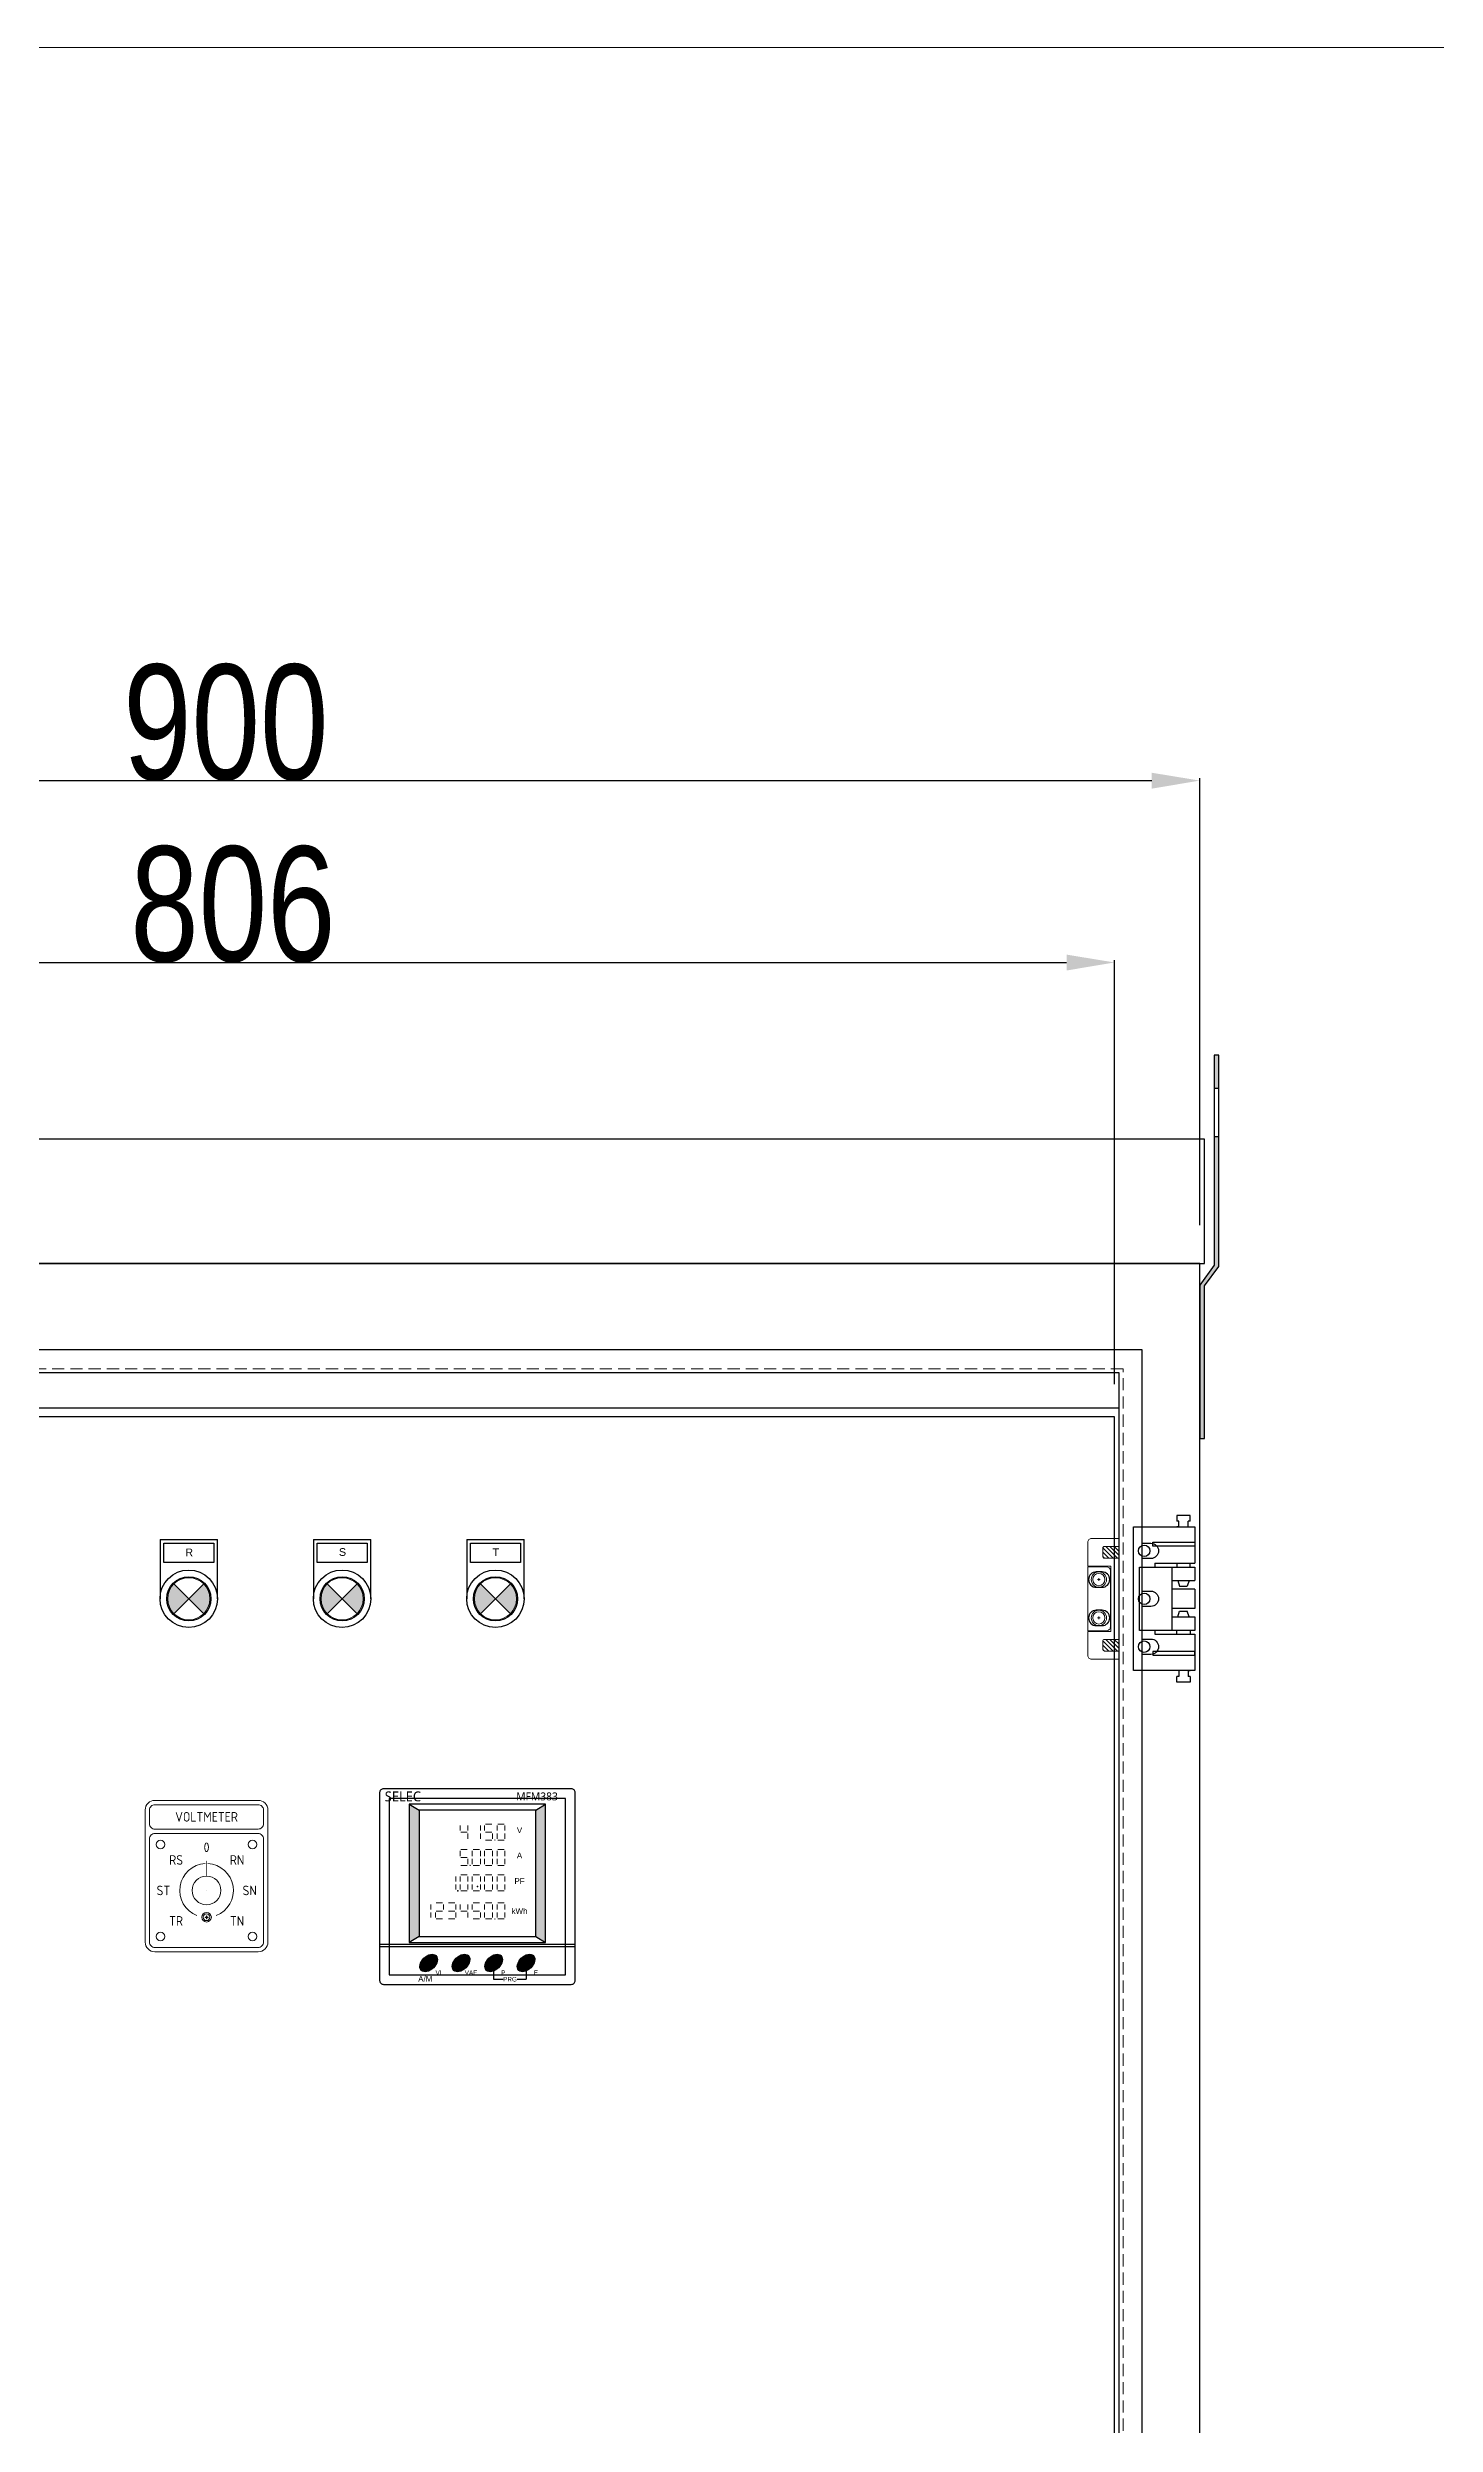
# Model space of a CAD drawing. Header units: inches. Extents: x 21 to 136330, y 8 to 58290.
# Drawn here: x 28973 to 29697, y 20954 to 22194 of the extents above; entities that cross this region are included whole.
import ezdxf
from ezdxf.enums import TextEntityAlignment as Align

# ---------------------------------------------------------------- set-up
doc = ezdxf.new("R2010")
doc.units = ezdxf.units.IN
doc.header["$MEASUREMENT"] = 0
doc.set_wipeout_variables(frame=1)
doc.linetypes.add('HIDDEN', pattern=[9.525, 6.35, -3.175])
doc.linetypes.add('HIDDEN2', pattern=[4.7625, 3.175, -1.5875])
for name, color, linetype, lineweight in [('0 TĂNG CỨNG', 7, 'Continuous', 15), ('01', 7, 'HIDDEN2', 13), ('07', 5, 'Continuous', 5), ('@.0.DM. NÉT ĐỨT', 8, 'HIDDEN', 9), ('hw_Text', 7, 'Continuous', 13)]:
    doc.layers.add(name, color=color, linetype=linetype, lineweight=lineweight)
for name, color, linetype in [('@.0.DM. NÉT CHÍNH', 7, 'Continuous'), ('@.DM. NÉT CẮT', 2, 'Continuous'), ('@.DM. THIẾT BỊ', 7, 'Continuous')]:
    doc.layers.add(name, color=color, linetype=linetype)
doc.layers.add('@.DM. KÍCH THƯỚC', color=8, linetype='Continuous', transparency=0.2)
doc.layers.add('@.DM. KÍCH THƯỚC @ 1', color=8, linetype='Continuous', transparency=0.2)
doc.styles.add('1_Segoe UI', font='segoeui.ttf')
doc.styles.add('ARIAL', font='arial.ttf')
doc.styles.add('Arial-Black', font='')
doc.styles.add('roman', font='roman.shx', dxfattribs={"width": 0.8})
doc.styles.add('Tahoma (Input Text)', font='tahoma.ttf')
doc.styles.add('VnArial', font='')
doc.styles.add('WD_IEC', font='isocp2.shx')
doc.styles.get('Arial-Black').set_extended_font_data('Arial Black')
doc.styles.get('VnArial').set_extended_font_data('.VnArial')
doc.dimstyles.new('Kích thước Duy Mạnh', dxfattribs={"dimtxt": 30, "dimasz": 25, "dimexe": 1.25, "dimexo": 20, "dimtad": 1, "dimdec": 1, "dimtxsty": 'roman', "dimcen": 2.5, "dimclrd": 8, "dimclre": 8, "dimclrt": 2, "dimadec": 0, "dimazin": 0, "dimtfac": 1, "dimtdec": 1, "dimtix": 1, "dimtmove": 0, "dimatfit": 3, "dimfxl": 1, "dimtfillclr": 1, "dimarcsym": 0})

# ---------------------------------------------------------------- blocks, each defined once
blk = doc.blocks.new('KHUNG KT1')
at = {"color": 7}
blk.add_lwpolyline([(0, 0), (7128, 0), (7128, -5040), (0, -5040)], close=True, dxfattribs=at)
at = {"color": 1, "style": 'Tahoma (Input Text)', "flags": 8}
for tag, p in [('#01', (328.9, -4851.1)), ('#03', (1514.7, -4846.3)), ('#05', (2819, -4851.1)), ('#07', (4424, -4851.1)), ('#09', (5172.9, -4851.1)), ('#02', (189.8, -4995.1)), ('#04', (1755.3, -4995.1)), ('#06', (2727.8, -4995.1)), ('#08', (4382.7, -4995.1)), ('#10', (5172.9, -4995.1))]:
    blk.add_attdef(tag, p, '', height=60, dxfattribs=at)
blk.add_attdef('#11', text='', height=60, dxfattribs=at).set_placement((6996, -4961.6), align=Align.CENTER)
at = {"layer": '0 TĂNG CỨNG', "color": 1, "style": 'ARIAL'}
blk.add_attdef('#12', (852.8, -4987.6), '', height=60, dxfattribs=at)
blk = doc.blocks.new('*D1055')
at = {"layer": '@.DM. KÍCH THƯỚC', "color": 8, "lineweight": -2, "transparency": 16777216}
for p, q in [((28723.3, 21496.6), (28723.3, 21717.8)), ((29529.3, 21496.6), (29529.3, 21717.8))]:
    blk.add_line(p, q, dxfattribs=at)
at = {"layer": '@.DM. KÍCH THƯỚC', "lineweight": -2, "transparency": 16777216}
blk.add_line((28748.3, 21716.6), (29504.3, 21716.6), dxfattribs=at)
at = {"layer": '@.DM. KÍCH THƯỚC', "transparency": 16777216}
for points in [[(28748.3, 21720.7), (28748.3, 21712.4), (28723.3, 21716.6)], [(29504.3, 21720.7), (29504.3, 21712.4), (29529.3, 21716.6)]]:
    blk.add_solid(points, dxfattribs=at)
at = {"layer": 'Defpoints', "color": 0, "transparency": 16777216}
for p in [(29529.3, 21716.6), (28723.3, 21476.6), (29529.3, 21476.6)]:
    blk.add_point(p, dxfattribs=at)
at = {"layer": '@.DM. KÍCH THƯỚC', "color": 2, "transparency": 16777216, "insert": (29015.8, 21777.2), "char_height": 60, "attachment_point": 1, "style": 'roman'}
blk.add_mtext('806', dxfattribs=at)
blk = doc.blocks.new('*D1061')
at = {"layer": '@.DM. KÍCH THƯỚC', "color": 8, "lineweight": -2, "transparency": 16777216}
for p, q in [((28673.8, 21579.5), (28673.8, 21812.7)), ((29573.8, 21579.5), (29573.8, 21812.7))]:
    blk.add_line(p, q, dxfattribs=at)
at = {"layer": '@.DM. KÍCH THƯỚC', "lineweight": -2, "transparency": 16777216}
blk.add_line((28698.8, 21811.5), (29548.8, 21811.5), dxfattribs=at)
at = {"layer": '@.DM. KÍCH THƯỚC', "transparency": 16777216}
for points in [[(28698.8, 21815.6), (28698.8, 21807.3), (28673.8, 21811.5)], [(29548.8, 21815.6), (29548.8, 21807.3), (29573.8, 21811.5)]]:
    blk.add_solid(points, dxfattribs=at)
at = {"layer": 'Defpoints', "color": 0, "transparency": 16777216}
for p in [(29573.8, 21811.5), (28673.8, 21559.5), (29573.8, 21559.5)]:
    blk.add_point(p, dxfattribs=at)
at = {"layer": '@.DM. KÍCH THƯỚC', "color": 2, "transparency": 16777216, "insert": (29012.1, 21872.1), "char_height": 60, "attachment_point": 1, "style": 'roman'}
blk.add_mtext('900', dxfattribs=at)
blk = doc.blocks.new('HL011-1-6')
at = {"color": 8}
for p, q in [((29.5, 81), (22.5, 81)), ((22.5, 81), (22.5, 78)), ((23.5, 78), (22.5, 78)), ((23.5, 75), (22.5, 75)), ((23.5, 75), (23.5, 78)), ((29.5, 78), (28.5, 78)), ((28.5, 75), (28.5, 78)), ((28.5, 75), (29.5, 75)), ((29.5, 78), (29.5, 81)), ((11, 56), (11, 54)), ((11, 56), (32, 56)), ((20, 54), (20, 21)), ((22.5, 56), (22.5, 54)), ((29.5, 54), (29.5, 56)), ((20, 47), (32, 47)), ((32, 42.5), (20, 42.5)), ((23.1, 47), (24, 44)), ((24, 44), (28, 44)), ((28.9, 47), (28, 44)), ((32, 32.5), (20, 32.5)), ((20, 28), (32, 28)), ((23.1, 28), (24, 31)), ((24, 31), (28, 31)), ((28.9, 28), (28, 31)), ((11, 21), (11, 19)), ((11, 19), (32, 19)), ((22.5, 19), (22.5, 21)), ((29.5, 21), (29.5, 19)), ((23.5, 0), (22.5, 0)), ((23.5, 0), (23.5, -3)), ((28.5, 0), (28.5, -3)), ((28.5, 0), (29.5, 0)), ((22.5, -6), (22.5, -3)), ((23.5, -3), (22.5, -3)), ((29.5, -6), (22.5, -6)), ((29.5, -3), (28.5, -3)), ((29.5, -3), (29.5, -6))]:
    blk.add_line(p, q, dxfattribs=at)
for points in [[(32, 19), (32, 0), (0, 0), (0, 75), (32, 75), (32, 56)], [(32, 28), (32, 21), (3, 21), (3, 54), (32, 54), (32, 47)], [(32, 42.5), (32, 32.5)]]:
    blk.add_lwpolyline(points, dxfattribs=at)
for points in [[(10, 67), (32, 67), (32, 65), (10, 65)], [(10, 8), (32, 8), (32, 10), (10, 10)]]:
    blk.add_lwpolyline(points, close=True, dxfattribs=at)
for centre in [(5.5, 62.5), (5.5, 37.5), (5.5, 12.5)]:
    blk.add_circle(centre, 3, dxfattribs=at)
blk = doc.blocks.new('BL012-FRONT')
at = {"layer": '0 TĂNG CỨNG'}
h = blk.add_hatch(dxfattribs=at)
h.set_pattern_fill('ANSI31', color=2, scale=0.5, angle=90, style=0)
h.set_pattern_definition([(135, (-85095.0619, -23179.3125), (-1.122532015, -1.122532015), [])])
edge = h.paths.add_edge_path()
edge.add_line((-0.4, 52.7), (7.2, 52.7))
edge.add_line((7.2, 52.7), (7.2, 58.8))
edge.add_line((7.2, 58.8), (-0.4, 58.8))
edge.add_arc((-0.4, 57.8), 1, 90, 180)
edge.add_line((-1.4, 57.8), (-1.4, 53.7))
edge.add_arc((-0.4, 53.7), 1, 180, 270)
h = blk.add_hatch(dxfattribs=at)
h.set_pattern_fill('ANSI31', color=2, scale=0.5, angle=90, style=0)
h.set_pattern_definition([(135, (-85095.0619, -23227.8125), (-1.122532015, -1.122532015), [])])
edge = h.paths.add_edge_path()
edge.add_line((-0.4, 4.2), (7.2, 4.2))
edge.add_line((7.2, 4.2), (7.2, 10.3))
edge.add_line((7.2, 10.3), (-0.4, 10.3))
edge.add_arc((-0.4, 9.3), 1, 90, 180)
edge.add_line((-1.4, 9.3), (-1.4, 5.2))
edge.add_arc((-0.4, 5.2), 1, 180, 270)
at = {"color": 2, "linetype": 'HIDDEN2'}
blk.add_line((7.2, 4.2), (7.2, 10.3), dxfattribs=at)
at = {"layer": '0 TĂNG CỨNG', "color": 8}
for p, q in [((-4.1, 41.5), (-2.8, 41.5)), ((-3.4, 42.2), (-3.4, 40.8)), ((-4.1, 21.5), (-2.8, 21.5)), ((-3.4, 22.2), (-3.4, 20.8))]:
    blk.add_line(p, q, dxfattribs=at)
at = {"layer": '0 TĂNG CỨNG', "color": 1}
blk.add_lwpolyline([(-9.2, 14.5), (-9.2, 2, 0.414214), (-7.2, 0), (7.2, 0), (7.2, 63), (-7.2, 63, 0.414214), (-9.2, 61), (-9.2, 48.5), (2.8, 48.5), (2.8, 14.5)], format="xyb", close=True, dxfattribs=at)
at = {"layer": '0 TĂNG CỨNG', "color": 2}
for points in [[(-0.4, 52.7), (7.2, 52.7), (7.2, 58.8), (-0.4, 58.8, 0.414214), (-1.4, 57.8), (-1.4, 53.7, 0.414214)], [(-0.4, 4.2), (7.2, 4.2), (7.2, 10.3), (-0.4, 10.3, 0.414214), (-1.4, 9.3), (-1.4, 5.2, 0.414214)]]:
    blk.add_lwpolyline(points, format="xyb", close=True, dxfattribs=at)
at = {"layer": '0 TĂNG CỨNG', "color": 22}
blk.add_lwpolyline([(-9.2, 14.8), (0.6, 14.8, 0.414214), (2.6, 16.8), (2.6, 46.2, 0.414214), (0.6, 48.2), (-9.2, 48.2)], format="xyb", close=True, dxfattribs=at)
at = {"layer": '0 TĂNG CỨNG', "color": 61}
for centre in [(-3.4, 41.5), (-3.4, 21.5)]:
    blk.add_circle(centre, 4, dxfattribs=at)
at = {"layer": '0 TĂNG CỨNG', "color": 8}
for centre in [(-3.4, 41.5), (-3.4, 21.5)]:
    blk.add_circle(centre, 3.2, dxfattribs=at)
blk = doc.blocks.new('Den XANH')
h = blk.add_hatch(color=5)
h.paths.add_polyline_path([(15, 15), (22.8, 7.2, 0.198912), (26, 15, 0.198912), (22.8, 22.8)])
h.paths.add_polyline_path([(15, 15), (7.2, 22.8, 0.198912), (4, 15, 0.198912), (7.2, 7.2)])
at = {"color": 7}
for p, q in [((0, 46), (30, 46)), ((0, 46), (0, 15)), ((30, 15), (30, 46))]:
    blk.add_line(p, q, dxfattribs=at)
blk.add_lwpolyline([(2, 44), (28, 44), (28, 34), (2, 34)], close=True, dxfattribs=at)
blk.add_circle((15, 15), 15, dxfattribs=at)
at = {"layer": '07', "color": 5, "linetype": 'Continuous', "lineweight": 5, "ltscale": 3}
for p, q in [((22.8, 22.8), (7.2, 7.2)), ((7.2, 22.8), (22.8, 7.2))]:
    blk.add_line(p, q, dxfattribs=at)
blk.add_circle((15, 15), 11, dxfattribs=at)
at = {"layer": '01', "color": 2, "linetype": 'Continuous', "lineweight": 5, "style": 'Arial-Black'}
blk.add_attdef('T-SP', text='', height=2.4, dxfattribs=at).set_placement((15.2, 37), align=Align.CENTER)
blk = doc.blocks.new('Den DO')
h = blk.add_hatch(color=1)
h.paths.add_polyline_path([(7.2, 7.2), (15, 15), (7.2, 22.8, 0.198912), (4, 15, 0.198912)])
h.paths.add_polyline_path([(15, 15), (22.8, 7.2, 0.198912), (26, 15, 0.198912), (22.8, 22.8)])
at = {"color": 7}
for p, q in [((0, 46), (30, 46)), ((0, 46), (0, 15)), ((30, 15), (30, 46))]:
    blk.add_line(p, q, dxfattribs=at)
blk.add_lwpolyline([(2, 44), (28, 44), (28, 34), (2, 34)], close=True, dxfattribs=at)
blk.add_circle((15, 15), 15, dxfattribs=at)
at = {"layer": '07', "color": 1, "linetype": 'Continuous', "lineweight": 5, "ltscale": 3}
for p, q in [((22.8, 22.8), (7.2, 7.2)), ((7.2, 22.8), (22.8, 7.2))]:
    blk.add_line(p, q, dxfattribs=at)
blk.add_circle((15, 15), 11, dxfattribs=at)
at = {"layer": '01', "color": 2, "linetype": 'Continuous', "lineweight": 5, "style": 'Arial-Black'}
blk.add_attdef('T-SP', text='', height=2.4, dxfattribs=at).set_placement((15, 38.8), align=Align.CENTER)
blk = doc.blocks.new('Den VANG')
h = blk.add_hatch(color=2)
h.paths.add_polyline_path([(22.8, 7.2, 0.198912), (26, 15, 0.198912), (22.8, 22.8), (15, 15)])
h.paths.add_polyline_path([(7.2, 7.2), (15, 15), (7.2, 22.8, 0.198912), (4, 15, 0.198912)])
at = {"color": 7}
for p, q in [((0, 46), (30, 46)), ((0, 46), (0, 15)), ((30, 15), (30, 46))]:
    blk.add_line(p, q, dxfattribs=at)
blk.add_lwpolyline([(2, 44), (28, 44), (28, 34), (2, 34)], close=True, dxfattribs=at)
blk.add_circle((15, 15), 15, dxfattribs=at)
at = {"layer": '07', "color": 2, "linetype": 'Continuous', "lineweight": 5, "ltscale": 3}
for p, q in [((22.8, 22.8), (7.2, 7.2)), ((7.2, 22.8), (22.8, 7.2))]:
    blk.add_line(p, q, dxfattribs=at)
blk.add_circle((15, 15), 11, dxfattribs=at)
at = {"layer": '01', "color": 2, "linetype": 'Continuous', "lineweight": 5, "style": 'Arial-Black'}
blk.add_attdef('T-SP', text='', height=2.4, dxfattribs=at).set_placement((15.2, 37), align=Align.CENTER)
blk = doc.blocks.new('*U61')
at = {"color": 7}
ref = blk.add_blockref('Den DO', (-95, -46), dxfattribs=at)
ref.add_attrib('T-SP', 'R', dxfattribs={"layer": '01', "color": 2, "linetype": 'Continuous', "lineweight": 5, "height": 4, "style": 'ARIAL'}).set_placement((-79.8, -8.8), align=Align.CENTER)
ref = blk.add_blockref('Den VANG', (-15, -46), dxfattribs=at)
ref.add_attrib('T-SP', 'S', dxfattribs={"layer": '01', "color": 2, "linetype": 'Continuous', "lineweight": 5, "height": 4, "style": 'ARIAL'}).set_placement((0.2, -8.6), align=Align.CENTER)
ref = blk.add_blockref('Den XANH', (65, -46), dxfattribs=at)
ref.add_attrib('T-SP', 'T', dxfattribs={"layer": '01', "color": 2, "linetype": 'Continuous', "lineweight": 5, "height": 4, "style": 'ARIAL'}).set_placement((80.2, -8.7), align=Align.CENTER)
blk = doc.blocks.new('*U62')
at = {"color": 0, "linetype": 'ByBlock', "lineweight": 9}
blk.add_lwpolyline([(-27, 32), (27, 32, 0.414214), (29.7, 34.7), (29.7, 42, 0.414214), (27, 44.7), (-27, 44.7, 0.414214), (-29.8, 42), (-29.8, 34.7, 0.414214)], format="xyb", close=True, dxfattribs=at)
at = {"color": 150, "linetype": 'ByBlock', "lineweight": 9}
for centre in [(-24, 24), (24, 24), (-24, -24), (24, -24)]:
    blk.add_circle(centre, 2.25, dxfattribs=at)
at = {"color": 0, "linetype": 'ByBlock', "lineweight": 9, "style": 'WD_IEC'}
for s, p in [('VOLTMETER', (0, 38.4)), ('RS', (-15.9, 15.9)), ('RN', (15.9, 15.9)), ('ST', (-22.5, 0)), ('SN', (22.5, 0)), ('TR', (-15.9, -15.9)), ('TN', (15.9, -15.9))]:
    blk.add_text(s, height=5, dxfattribs=at).set_placement(p, align=Align.MIDDLE_CENTER)
at = {"color": 0, "linetype": 'ByBlock', "lineweight": 9}
blk.add_wipeout([(5.5, 0), (0.2, 15.3), (0.2, 15.3), (0.2, 15.3), (0.2, 15.4), (0.2, 15.4), (0.2, 15.4), (0.2, 15.4), (0.2, 15.4), (0.2, 15.4), (0.2, 15.4), (0.1, 15.4), (0.1, 15.4), (0.1, 15.5), (0.1, 15.5), (0.1, 15.5), (0.1, 15.5), (0.1, 15.5), (0, 15.5), (0, 15.5), (0, 15.5), (0, 15.5), (0, 15.5), (0, 15.5), (-0.1, 15.5), (-0.1, 15.5), (-0.1, 15.5), (-0.1, 15.5), (-0.1, 15.5), (-0.1, 15.4), (-0.1, 15.4), (-0.2, 15.4), (-0.2, 15.4), (-0.2, 15.4), (-0.2, 15.4), (-0.2, 15.4), (-0.2, 15.4), (-0.2, 15.4), (-0.2, 15.3), (-0.2, 15.3), (-0.2, 15.3), (-5.5, 0), (-4.5, -19), (4.5, -19)], dxfattribs=at)
at = {"linetype": 'ByBlock', "lineweight": 9}
blk.add_hatch(color=0, dxfattribs=at).paths.add_polyline_path([(0.2, 15.3), (0.2, 15.3), (0.2, 15.3), (0.2, 15.4), (0.2, 15.4), (0.2, 15.4), (0.2, 15.4), (0.2, 15.4), (0.2, 15.4), (0.2, 15.4), (0.1, 15.4), (0.1, 15.4), (0.1, 15.5), (0.1, 15.5), (0.1, 15.5), (0.1, 15.5), (0.1, 15.5), (0, 15.5), (0, 15.5), (0, 15.5), (0, 15.5), (0, 15.5), (0, 15.5), (-0.1, 15.5), (-0.1, 15.5), (-0.1, 15.5), (-0.1, 15.5), (-0.1, 15.5), (-0.1, 15.4), (-0.1, 15.4), (-0.2, 15.4), (-0.2, 15.4), (-0.2, 15.4), (-0.2, 15.4), (-0.2, 15.4), (-0.2, 15.4), (-0.2, 15.4), (-0.2, 15.3), (-0.2, 15.3), (-0.2, 15.3), (-0.2, 7.5), (0.2, 7.5)])
at = {"color": 0, "linetype": 'ByBlock', "lineweight": 18}
blk.add_lwpolyline([(-27, -32), (27, -32, 0.414214), (32, -27), (32, 42, 0.414214), (27, 47), (-27, 47, 0.414214), (-32, 42), (-32, -27, 0.414214)], format="xyb", close=True, dxfattribs=at)
at = {"color": 0, "linetype": 'ByBlock', "lineweight": 9}
blk.add_lwpolyline([(-27, -29.8), (27, -29.8, 0.414214), (29.7, -27), (29.7, 27, 0.414214), (27, 29.7), (-27, 29.7, 0.414214), (-29.8, 27), (-29.8, -27, 0.414214)], format="xyb", close=True, dxfattribs=at)
blk.add_lwpolyline([(0.8, -14.1), (0.8, -13.9), (0.1, -13.9), (0.1, -13.2), (-0.1, -13.2), (-0.1, -13.9), (-0.8, -13.9), (-0.8, -14.1), (-0.1, -14.1), (-0.1, -14.8), (0.1, -14.8), (0.1, -14.1)], close=True, dxfattribs=at)
at = {"color": 150, "linetype": 'ByBlock', "lineweight": 9}
blk.add_circle((0, 0), 7.5, dxfattribs=at)
at = {"color": 0, "linetype": 'ByBlock', "lineweight": 9}
for radius in [2.5, 1.75]:
    blk.add_circle((0, -14), radius, dxfattribs=at)
for start, end in [(92.839, 249.0883), (290.9117, 87.161)]:
    blk.add_arc((0, 0), 14, start, end, dxfattribs=at)
at = {"layer": 'Defpoints', "color": 1, "linetype": 'ByBlock', "lineweight": 9}
blk.add_line((0, 0), (0, 0), dxfattribs=at)
at = {"color": 0, "linetype": 'ByBlock', "lineweight": 9, "style": 'WD_IEC'}
blk.add_text('0', height=5, dxfattribs=at).set_placement((0, 22.5), align=Align.MIDDLE_CENTER)
blk = doc.blocks.new('*U40')
at = {"ltscale": 5, "true_color": 0x22346e, "transparency": 33554559}
h = blk.add_hatch(color=159, dxfattribs=at)
h.dxf.hatch_style = 1
h.set_gradient(color2=(255, 255, 0), name='SPHERICAL')
h.paths.add_polyline_path([(-29.5, 88.1), (-34.5, 91.1), (-34.5, 21.2), (-29.5, 24.2)])
h = blk.add_hatch(color=159, dxfattribs=at)
h.dxf.hatch_style = 1
h.set_gradient(color2=(255, 255, 0), name='SPHERICAL')
h.paths.add_polyline_path([(29.5, 88.1), (34.5, 91.1), (34.5, 21.2), (29.5, 24.2)])
at = {"ltscale": 5, "transparency": 33554559}
h = blk.add_hatch(color=256, dxfattribs=at)
h.dxf.hatch_style = 1
h.set_gradient(color1=(200, 201, 45), color2=(0, 0, 0), name='INVCURVED')
edge = h.paths.add_edge_path()
edge.add_ellipse((-24.7, 10.8), major_axis=(-3.73, -3.73), ratio=0.643306, start_angle=0, end_angle=360)
h = blk.add_hatch(color=256, dxfattribs=at)
h.dxf.hatch_style = 1
h.set_gradient(color1=(200, 201, 45), color2=(0, 0, 0), name='INVCURVED')
edge = h.paths.add_edge_path()
edge.add_ellipse((-8.3, 10.8), major_axis=(-3.73, -3.73), ratio=0.643306, start_angle=0, end_angle=360)
h = blk.add_hatch(color=256, dxfattribs=at)
h.dxf.hatch_style = 1
h.set_gradient(color1=(200, 201, 45), color2=(0, 0, 0), name='INVCURVED')
edge = h.paths.add_edge_path()
edge.add_ellipse((8.2, 10.8), major_axis=(-3.73, -3.73), ratio=0.643306, start_angle=0, end_angle=360)
h = blk.add_hatch(color=256, dxfattribs=at)
h.dxf.hatch_style = 1
h.set_gradient(color1=(200, 201, 45), color2=(0, 0, 0), name='INVCURVED')
edge = h.paths.add_edge_path()
edge.add_ellipse((24.6, 10.8), major_axis=(-3.73, -3.73), ratio=0.643306, start_angle=0, end_angle=360)
at = {"color": 152, "true_color": 0x2776bb}
for p, q in [((-34.5, 91.1), (-29.5, 88.1)), ((29.5, 88.1), (34.5, 91.1)), ((-29.5, 24.2), (-34.5, 21.2)), ((29.5, 24.2), (34.5, 21.2))]:
    blk.add_line(p, q, dxfattribs=at)
at = {"color": 7, "linetype": 'Continuous', "lineweight": 13}
for p, q in [((-8.8, 80.3), (-8.8, 77.8)), ((-8.4, 77), (-5.2, 77)), ((-4.8, 80.3), (-4.8, 77.8)), ((-4.8, 73.7), (-4.8, 76.3)), ((1.5, 80.3), (1.5, 77.8)), ((1.5, 73.7), (1.5, 76.3)), ((3.6, 80.3), (3.6, 77.8)), ((4.1, 81.1), (7.3, 81.1)), ((4.1, 77), (7.3, 77)), ((4.1, 73), (7.3, 73)), ((7.7, 73.7), (7.7, 76.3)), ((9.9, 80.3), (9.9, 77.8)), ((9.9, 73.7), (9.9, 76.3)), ((10.3, 81.1), (13.5, 81.1)), ((10.3, 73), (13.5, 73)), ((13.9, 80.3), (13.9, 77.8)), ((13.9, 73.7), (13.9, 76.3)), ((-8.8, 67.5), (-8.8, 64.9)), ((-8.4, 68.2), (-5.2, 68.2)), ((-8.4, 64.2), (-5.2, 64.2)), ((-8.4, 60.2), (-5.2, 60.2)), ((-4.8, 60.9), (-4.8, 63.5)), ((-2.6, 67.5), (-2.6, 64.9)), ((-2.6, 60.9), (-2.6, 63.5)), ((-2.2, 68.2), (1, 68.2)), ((-2.2, 60.2), (1, 60.2)), ((1.5, 67.5), (1.5, 64.9)), ((1.5, 60.9), (1.5, 63.5)), ((3.6, 67.5), (3.6, 64.9)), ((3.6, 60.9), (3.6, 63.5)), ((4.1, 68.2), (7.3, 68.2)), ((4.1, 60.2), (7.3, 60.2)), ((7.7, 67.5), (7.7, 64.9)), ((7.7, 60.9), (7.7, 63.5)), ((9.9, 67.5), (9.9, 64.9)), ((9.9, 60.9), (9.9, 63.5)), ((10.3, 68.2), (13.5, 68.2)), ((10.3, 60.2), (13.5, 60.2)), ((13.9, 67.5), (13.9, 64.9)), ((13.9, 60.9), (13.9, 63.5)), ((-11, 54.6), (-11, 52.1)), ((-11, 48), (-11, 50.6)), ((-8.8, 54.6), (-8.8, 52.1)), ((-8.8, 48), (-8.8, 50.6)), ((-8.4, 55.4), (-5.2, 55.4)), ((-4.8, 54.6), (-4.8, 52.1)), ((-4.8, 48), (-4.8, 50.6)), ((-2.6, 54.6), (-2.6, 52.1)), ((-2.6, 48), (-2.6, 50.6)), ((-2.2, 55.4), (1, 55.4)), ((1.5, 54.6), (1.5, 52.1)), ((1.5, 48), (1.5, 50.6)), ((3.6, 54.6), (3.6, 52.1)), ((3.6, 48), (3.6, 50.6)), ((4.1, 55.4), (7.3, 55.4)), ((7.7, 54.6), (7.7, 52.1)), ((7.7, 48), (7.7, 50.6)), ((9.9, 54.6), (9.9, 52.1)), ((9.9, 48), (9.9, 50.6)), ((10.3, 55.4), (13.5, 55.4)), ((13.9, 54.6), (13.9, 52.1)), ((13.9, 48), (13.9, 50.6)), ((-23.5, 40.4), (-23.5, 37.9)), ((-23.5, 33.8), (-23.5, 36.4)), ((-21.3, 33.8), (-21.3, 36.4)), ((-20.9, 41.2), (-17.6, 41.2)), ((-20.9, 37.1), (-17.6, 37.1)), ((-17.2, 40.4), (-17.2, 37.9)), ((-14.6, 41.2), (-11.4, 41.2)), ((-14.6, 37.1), (-11.4, 37.1)), ((-11, 40.4), (-11, 37.9)), ((-11, 33.8), (-11, 36.4)), ((-8.8, 40.4), (-8.8, 37.9)), ((-8.4, 47.3), (-5.2, 47.3)), ((-8.4, 37.1), (-5.2, 37.1)), ((-4.8, 40.4), (-4.8, 37.9)), ((-4.8, 33.8), (-4.8, 36.4)), ((-2.6, 40.4), (-2.6, 37.9)), ((-2.2, 47.3), (1, 47.3)), ((-2.2, 41.2), (1, 41.2)), ((-2.2, 37.1), (1, 37.1)), ((1.5, 33.8), (1.5, 36.4)), ((3.6, 40.4), (3.6, 37.9)), ((3.6, 33.8), (3.6, 36.4)), ((4.1, 47.3), (7.3, 47.3)), ((4.1, 41.2), (7.3, 41.2)), ((7.7, 40.4), (7.7, 37.9)), ((7.7, 33.8), (7.7, 36.4)), ((9.9, 40.4), (9.9, 37.9)), ((9.9, 33.8), (9.9, 36.4)), ((10.3, 47.3), (13.5, 47.3)), ((10.3, 41.2), (13.5, 41.2)), ((13.9, 40.4), (13.9, 37.9)), ((13.9, 33.8), (13.9, 36.4)), ((-20.9, 33.1), (-17.6, 33.1)), ((-14.6, 33.1), (-11.4, 33.1)), ((-2.2, 33.1), (1, 33.1)), ((4.1, 33.1), (7.3, 33.1)), ((10.3, 33.1), (13.5, 33.1))]:
    blk.add_line(p, q, dxfattribs=at)
for p, q in [((-49.5, 20.3), (49.5, 20.3)), ((-49.5, 19.2), (49.5, 19.2))]:
    blk.add_line(p, q)
at = {"ltscale": 5}
for p, q in [((8.2, 6.8), (8.2, 2.6)), ((8.2, 2.6), (13, 2.6)), ((20.1, 2.6), (24.6, 2.6)), ((24.6, 6.8), (24.6, 2.6))]:
    blk.add_line(p, q, dxfattribs=at)
blk.add_lwpolyline([(-47.5, 99, 0.414214), (-49.5, 97), (-49.5, 2, 0.414214), (-47.5, 0), (47.5, 0, 0.414214), (49.5, 2), (49.5, 97, 0.414214), (47.5, 99)], format="xyb", close=True)
at = {"color": 152, "true_color": 0x2776bb}
for points in [[(-34.5, 21.2), (34.5, 21.2), (34.5, 91.1), (-34.5, 91.1)], [(-29.5, 24.2), (29.5, 24.2), (29.5, 88.1), (-29.5, 88.1)]]:
    blk.add_lwpolyline(points, close=True, dxfattribs=at)
at = {"ltscale": 5}
for centre in [(8.8, 73), (-3.7, 60.2), (-9.9, 47.3), (8.8, 33.1)]:
    blk.add_circle(centre, 0.076, dxfattribs=at)
for centre in [(-24.7, 10.8), (-8.3, 10.8), (8.2, 10.8), (24.6, 10.8)]:
    blk.add_ellipse(centre, major_axis=(-3.73, -3.73), ratio=0.643306)
blk.add_point((-9.9, 47.3), dxfattribs=at)
at = {"style": '1_Segoe UI'}
for s, height, p in [('SELEC', 5, (-46.9, 92.6)), ('MFM383', 4, (19.6, 93.1))]:
    blk.add_text(s, height=height, dxfattribs=at).set_placement(p)
at = {"layer": 'hw_Text', "lineweight": 13, "style": 'VnArial'}
for s, height, p in [('V', 2.88, (21.3, 78)), ('A', 2.88, (21.3, 65.2)), ('PF', 2.88, (21.3, 52.3)), ('kWh', 2.88, (21.3, 37.1)), ('A/M', 2.88, (-26.4, 2.8)), ('VI', 2.3, (-19.7, 5.9)), ('VAF', 2.3, (-3.3, 5.9)), ('P', 2.3, (13.1, 5.9)), ('PRG', 2.3, (16.5, 2.6)), ('E', 2.3, (29.6, 5.9))]:
    blk.add_text(s, height=height, rotation=360, dxfattribs=at).set_placement(p, align=Align.MIDDLE_CENTER)
blk = doc.blocks.new('1232')
at = {"layer": '@.DM. THIẾT BỊ'}
blk.add_point((48, 46.5), dxfattribs=at)
blk.add_blockref('*U40', (48, -3), dxfattribs=at)
blk = doc.blocks.new('cắt màn điều khiển')
at = {"layer": '@.DM. NÉT CẮT'}
blk.add_lwpolyline([(46, 46), (-46, 46), (-46, -46), (46, -46)], close=True, dxfattribs=at)
blk.add_point((0, 0), dxfattribs=at)
blk = doc.blocks.new('Tai cau - 1')
h = blk.add_hatch(color=8)
h.paths.add_polyline_path([(-7.5, 200), (-10, 200), (-10, 182.5), (-7.5, 182.5)])
h.paths.add_polyline_path([(-7.5, 157.5), (-10, 157.5), (-10, 89.6), (-2.5, 79.6), (-2.5, 0), (0, 0), (0, 80), (-7.5, 90.4)])
at = {"color": 8}
for p, q in [((-10, 200), (-7.5, 200)), ((-10, 89.6), (-10, 200)), ((-7.5, 200), (-7.5, 90.4)), ((-2.5, 79.6), (-10, 89.6))]:
    blk.add_line(p, q, dxfattribs=at)
at = {"color": 2}
blk.add_lwpolyline([(-10, 182.5), (-7.5, 182.5), (-7.5, 157.5), (-10, 157.5)], close=True, dxfattribs=at)
at = {"color": 8}
blk.add_lwpolyline([(-7.5, 90.4), (0, 80), (0, 0), (-2.5, 0), (-2.5, 79.6)], dxfattribs=at)

msp = doc.modelspace()

# ---------------------------------------------------------------- linework, layer by layer
for centre in [(29046.3295, 21384.5594), (29126.3295, 21384.5594), (29206.3295, 21384.5594)]:
    msp.add_circle(centre, 11.5)
at = {"layer": '@.0.DM. NÉT CHÍNH'}
for points in [[(28671.3295, 21559.4961), (29576.3295, 21559.4961), (29576.3295, 21624.4364), (28671.3295, 21624.4364)], [(28673.8295, 19824.5594), (29573.8295, 19824.5594), (29573.8295, 21559.4961), (28673.8295, 21559.4961)], [(28703.8295, 19854.5594), (29543.8295, 19854.5594), (29543.8295, 21514.4961), (28703.8295, 21514.4961)], [(28715.8295, 19866.5594), (29531.8295, 19866.5594), (29531.8295, 21502.4961), (28715.8295, 21502.4961)], [(28715.8295, 19885.0594), (29531.8295, 19885.0594), (29531.8295, 21484.0594), (28715.8295, 21484.0594)]]:
    msp.add_lwpolyline(points, close=True, dxfattribs=at)
at = {"layer": '@.0.DM. NÉT CHÍNH', "color": 6}
msp.add_lwpolyline([(28723.3295, 19889.5594), (29529.3295, 19889.5594), (29529.3295, 21479.5594), (28723.3295, 21479.5594)], close=True, dxfattribs=at)
at = {"layer": '@.0.DM. NÉT CHÍNH'}
for points in [[(29543.8295, 21413.5594), (29548.3295, 21413.5594, -1), (29548.3295, 21405.5594), (29543.8295, 21405.5594)], [(29543.8295, 21388.5594), (29548.3295, 21388.5594, -1), (29548.3295, 21380.5594), (29543.8295, 21380.5594)], [(29543.8295, 21363.5594), (29548.3295, 21363.5594, -1), (29548.3295, 21355.5594), (29543.8295, 21355.5594)]]:
    msp.add_lwpolyline(points, format="xyb", dxfattribs=at)
for points in [[(29519.8295, 21390.5594), (29522.8295, 21390.5594, 1), (29522.8295, 21398.5594), (29519.8295, 21398.5594, 1)], [(29519.8295, 21370.5594), (29522.8295, 21370.5594, 1), (29522.8295, 21378.5594), (29519.8295, 21378.5594, 1)]]:
    msp.add_lwpolyline(points, format="xyb", close=True, dxfattribs=at)
at = {"layer": '@.0.DM. NÉT ĐỨT'}
msp.add_lwpolyline([(28713.8295, 19864.5594), (29533.8295, 19864.5594), (29533.8295, 21504.4961), (28713.8295, 21504.4961)], close=True, dxfattribs=at)

# ---------------------------------------------------------------- block references
at = {"color": 7, "xscale": -1}
msp.add_blockref('Tai cau - 1', (29573.8295, 21468.2678), dxfattribs=at)
at = {"color": 7}
msp.add_blockref('HL011-1-6', (29539.3295, 21347.0594), dxfattribs=at)
for name, p in [('*U61', (29126.3295, 21415.5594)), ('cắt màn điều khiển', (29196.9383, 21234.3993))]:
    msp.add_blockref(name, p)
at = {"color": 2}
msp.add_blockref('BL012-FRONT', (29524.5795, 21353.0594), dxfattribs=at)
at = {"xscale": 1.03125, "yscale": 1.03125, "zscale": 1.03125}
msp.add_blockref('1232', (29147.4383, 21186.4462), dxfattribs=at)
at = {"layer": '0 TĂNG CỨNG', "color": 1, "xscale": 0.8792977987369557, "yscale": 0.8792977987369557, "zscale": 0.8792977987369557}
msp.add_blockref('KHUNG KT1', (26800.1213, 22194.0287), dxfattribs=at)

# ---------------------------------------------------------------- dimensions: what is measured, and where the dimension line sits
at = {"layer": '@.DM. KÍCH THƯỚC @ 1', "color": 0}
for base, p1, p2, picture, middle in [((29573.8295, 21811.4588), (28673.8295, 21559.4961), (29573.8295, 21559.4961), '*D1061', (29073.8295, 21811.4588)), ((29529.3295, 21716.5594), (28723.3295, 21476.5594), (29529.3295, 21476.5594), '*D1055', (29076.3295, 21716.5594))]:
    dim = msp.add_linear_dim(base=base, p1=p1, p2=p2, dimstyle='Kích thước Duy Mạnh', override={"dimscale": 1, "dimtxt": 60, "dimdec": 0, "dimclrd": 256, "dimtdec": 0, "dimtix": 1, "dimtofl": 0, "dimtmove": 0, "dimatfit": 1}, dxfattribs=at)
    dim.commit()
    dim.dimension.update_dxf_attribs({"geometry": picture, "text_midpoint": middle, "dimtype": 128})

# ---------------------------------------------------------------- next in the draw order: block references
msp.add_blockref('*U62', (29055.5978, 21232.3722))

doc.saveas('drawing.dxf')
